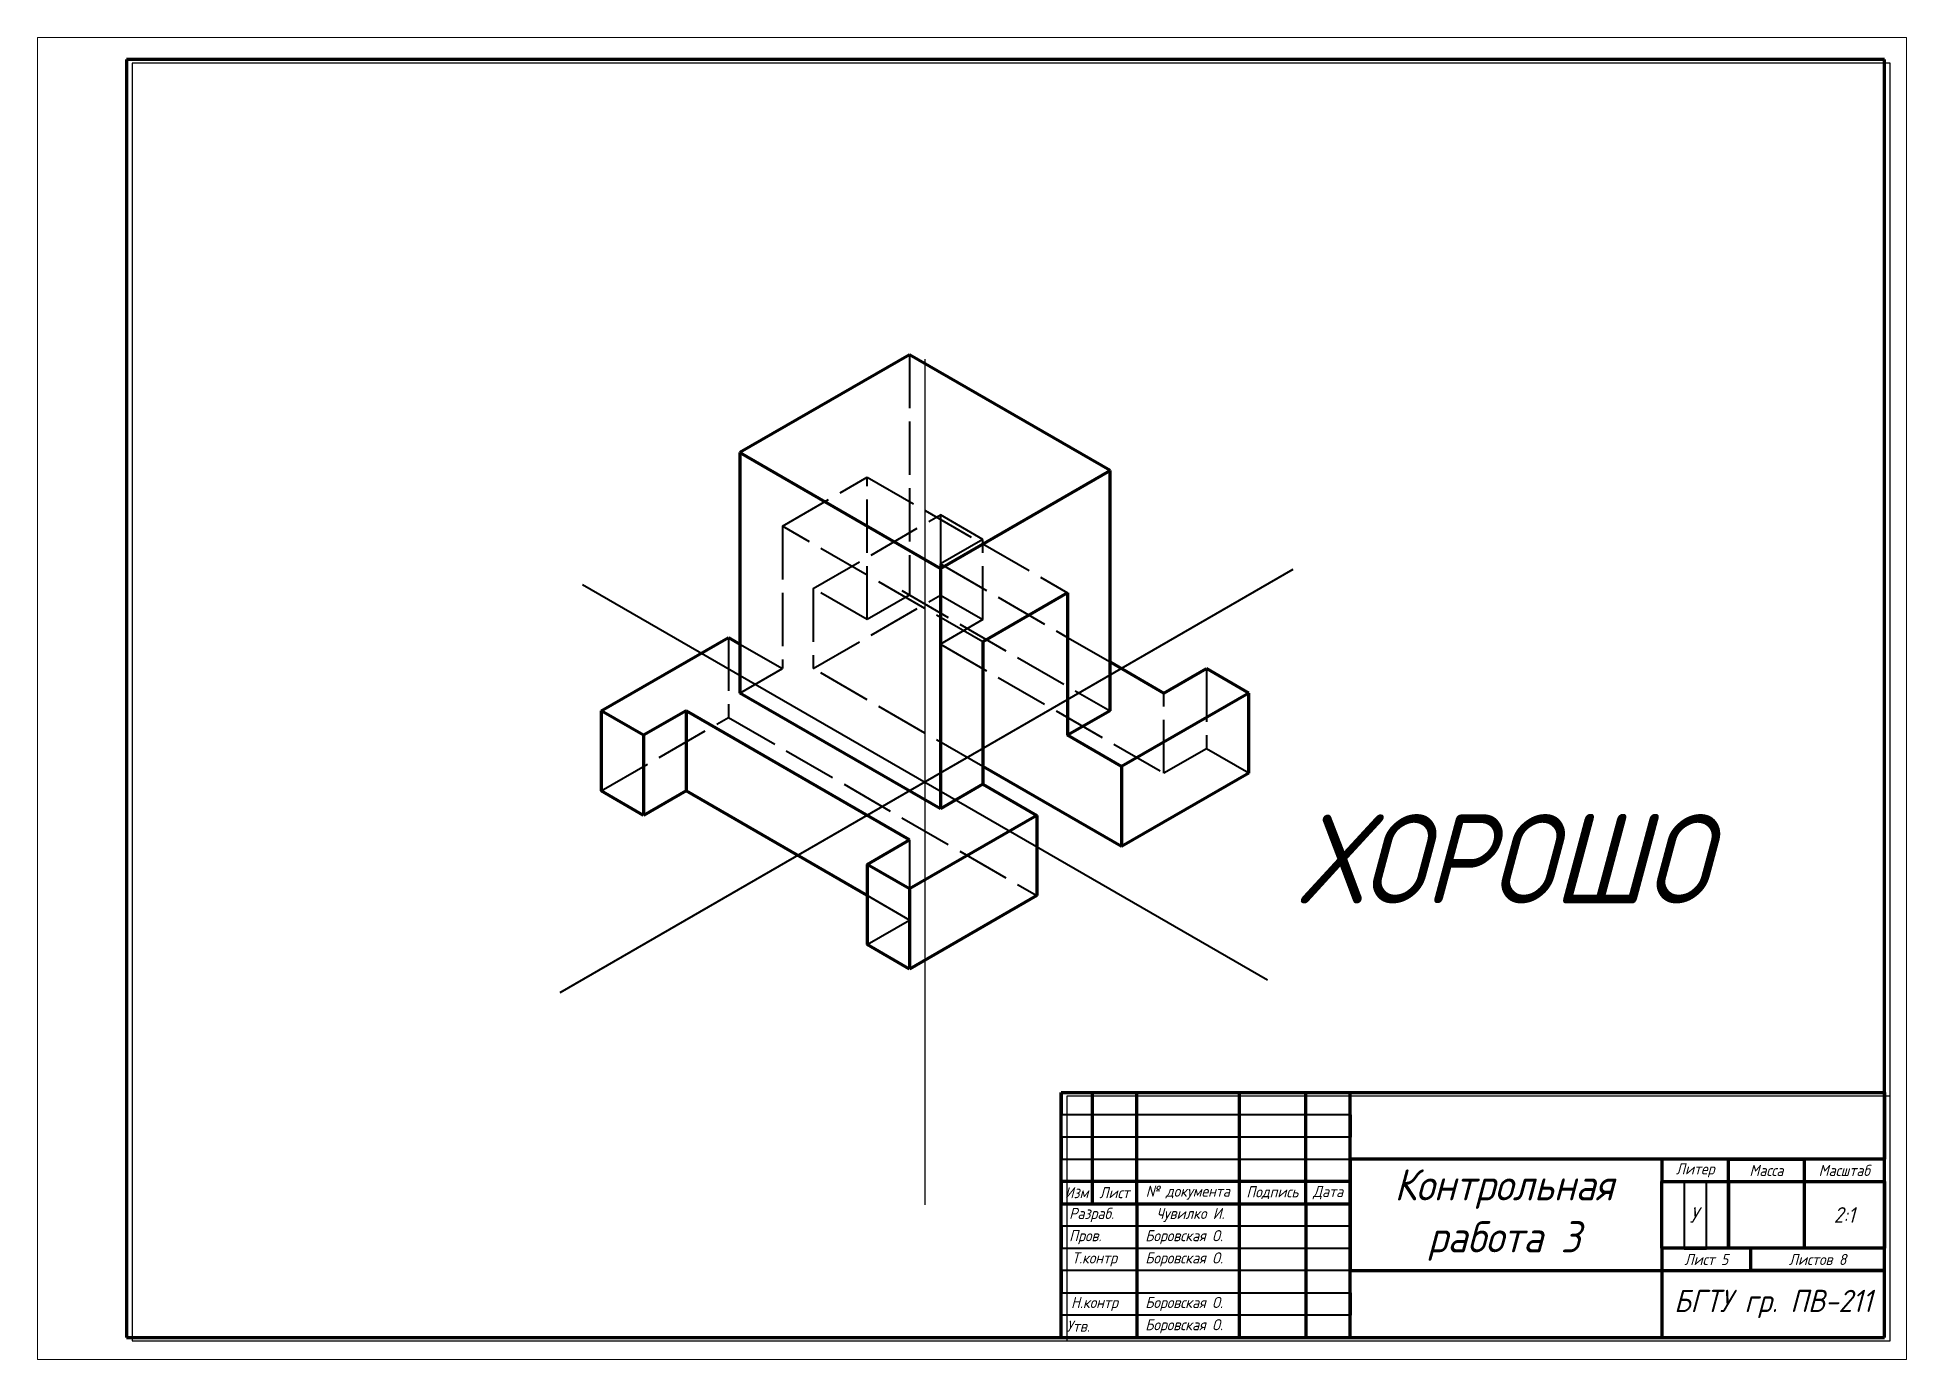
# Paper-space layout 'КР3' of a CAD drawing. Header units: millimetres. Extents: x 0 to 420, y 0 to 297.
# The model-space entities are those that its viewports show. They can reach past a viewport. Long polylines and large blocks are cut down to what shows.
import ezdxf

# ---------------------------------------------------------------- set-up
doc = ezdxf.new("R2010")
doc.units = ezdxf.units.MM
doc.header["$MEASUREMENT"] = 0
doc.linetypes.add('ACAD_ISO02W100', pattern=[15, 12, -3])
for name, color, linetype, lineweight in [('аннотации', 1, 'Continuous', 40), ('основной', 7, 'Continuous', 90), ('Основные', 7, 'Continuous', 80), ('ПРОВЕРКА', 6, 'Continuous', 106), ('Тонкие', 1, 'Continuous', 30), ('тонкий', 5, 'Continuous', 40), ('штриховой', 3, 'ACAD_ISO02W100', 40)]:
    doc.layers.add(name, color=color, linetype=linetype, lineweight=lineweight)
doc.styles.add('GOST', font='isocpeur.ttf', dxfattribs={"width": 0.9, "oblique": 15})
doc.styles.add('ГОСТ', font='isocpeur.ttf', dxfattribs={"width": 0.9, "oblique": 15})

msp = doc.modelspace()

# ---------------------------------------------------------------- linework, layer by layer
at = {"layer": 'Defpoints'}
for p, q in [((1637.99, 8.97), (1637.99, -278.03)), ((2032.99, 8.97), (1637.99, 8.97)), ((2032.99, -278.03), (2032.99, 8.97)), ((2032.99, -223.03), (1847.99, -223.03)), ((1847.99, -223.03), (1847.99, -278.03)), ((1637.99, -278.03), (2032.99, -278.03))]:
    msp.add_line(p, q, dxfattribs=at)
at = {"layer": 'аннотации'}
for p, q in [((1898.77, -104.78), (1734.05, -199.88)), ((1739.17, -108.1), (1893.03, -196.93))]:
    msp.add_line(p, q, dxfattribs=at)
at = {"layer": 'основной'}
for p, q in [((1812.63, -56.51), (1774.53, -78.51)), ((1857.67, -82.51), (1812.63, -56.51)), ((1774.53, -78.51), (1819.56, -104.51)), ((1774.53, -78.51), (1774.53, -132.51)), ((1819.56, -104.51), (1857.67, -82.51)), ((1857.67, -136.51), (1857.67, -82.51)), ((1819.56, -104.51), (1819.56, -158.51)), ((1848.14, -110.01), (1829.09, -121.01)), ((1848.14, -110.01), (1848.14, -142.01)), ((1743.35, -136.51), (1771.93, -120.01)), ((1771.93, -120.01), (1774.53, -121.51)), ((1829.09, -121.01), (1829.09, -153.01)), ((1857.67, -125.51), (1869.79, -132.51)), ((1869.79, -132.51), (1879.32, -127.01)), ((1819.56, -158.51), (1774.53, -132.51)), ((1888.84, -132.51), (1860.26, -149.01)), ((1888.84, -150.51), (1888.84, -132.51)), ((1752.88, -142.01), (1743.35, -136.51)), ((1743.35, -136.51), (1743.35, -154.51)), ((1762.4, -136.51), (1752.88, -142.01)), ((1812.63, -165.51), (1762.4, -136.51)), ((1762.4, -136.51), (1762.4, -154.51)), ((1857.67, -136.51), (1848.14, -142.01)), ((1752.88, -142.01), (1752.88, -160.01)), ((1860.26, -149.01), (1848.14, -142.01)), ((1860.26, -149.01), (1848.14, -142.01)), ((1860.26, -167.01), (1829.09, -149.01)), ((1860.26, -149.01), (1860.26, -167.01)), ((1888.84, -150.51), (1860.26, -167.01)), ((1752.88, -160.01), (1743.35, -154.51)), ((1762.4, -154.51), (1752.88, -160.01)), ((1803.11, -178.01), (1762.4, -154.51)), ((1829.09, -153.01), (1819.56, -158.51)), ((1829.09, -153.01), (1841.21, -160.01)), ((1841.21, -160.01), (1812.63, -176.51)), ((1841.21, -160.01), (1841.21, -178.01)), ((1803.11, -171.01), (1812.63, -165.51)), ((1812.63, -176.51), (1803.11, -171.01)), ((1803.11, -171.01), (1803.11, -189.01)), ((1812.63, -176.51), (1812.63, -194.51)), ((1841.21, -178.01), (1812.63, -194.51)), ((1812.63, -194.51), (1803.11, -189.01))]:
    msp.add_line(p, q, dxfattribs=at)
at = {"layer": 'Основные'}
msp.add_line((1888.84, -132.51), (1879.32, -127.01), dxfattribs=at)
at = {"layer": 'Тонкие'}
msp.add_line((1816.1, -247.51), (1816.1, -57.51), dxfattribs=at)
at = {"layer": 'штриховой'}
for p, q in [((1812.63, -56.51), (1812.63, -110.51)), ((1784.05, -95.01), (1803.11, -84.01)), ((1803.11, -116.01), (1803.11, -84.01)), ((1803.11, -84.01), (1848.14, -110.01)), ((1829.09, -121.01), (1784.05, -95.01)), ((1784.05, -95.01), (1784.05, -127.01)), ((1790.98, -109.01), (1819.56, -92.51)), ((1829.09, -98.01), (1819.56, -92.51)), ((1819.56, -92.51), (1819.56, -110.51)), ((1829.09, -98.01), (1819.56, -103.51)), ((1829.09, -116.01), (1829.09, -98.01)), ((1819.56, -103.51), (1848.14, -120.01)), ((1819.56, -121.51), (1819.56, -103.51)), ((1790.98, -109.01), (1790.98, -127.01)), ((1803.11, -116.01), (1790.98, -109.01)), ((1790.98, -127.01), (1819.56, -110.51)), ((1812.63, -110.51), (1803.11, -116.01)), ((1810.9, -109.51), (1857.67, -136.51)), ((1819.56, -110.51), (1829.09, -116.01)), ((1829.09, -116.01), (1819.56, -121.51)), ((1771.93, -120.01), (1771.93, -138.01)), ((1774.53, -121.51), (1784.05, -127.01)), ((1819.56, -121.51), (1869.79, -150.51)), ((1848.14, -120.01), (1857.67, -125.51)), ((1774.53, -132.51), (1784.05, -127.01)), ((1829.09, -149.01), (1790.98, -127.01)), ((1879.32, -127.01), (1879.32, -145.01)), ((1869.79, -150.51), (1869.79, -132.51)), ((1743.35, -154.51), (1771.93, -138.01)), ((1771.93, -138.01), (1841.21, -178.01)), ((1879.32, -145.01), (1869.79, -150.51)), ((1888.84, -150.51), (1879.32, -145.01)), ((1812.63, -165.51), (1812.63, -183.51)), ((1812.63, -183.51), (1803.11, -178.01)), ((1803.11, -189.01), (1812.63, -183.51))]:
    msp.add_line(p, q, dxfattribs=at)

# ---------------------------------------------------------------- texts
at = {"layer": 'ПРОВЕРКА', "insert": (1900.21, -159.78), "char_height": 20, "width": 125.3109, "attachment_point": 1, "style": 'GOST'}
msp.add_mtext('ХОРОШО', dxfattribs=at)

psp = doc.layouts.new('КР3')

# ---------------------------------------------------------------- linework, layer by layer
at = {"layer": 'основной'}
for p, q in [((415, 292), (20, 292)), ((20, 292), (20, 5)), ((415, 5), (415, 292)), ((230, 5), (230, 60)), ((230, 60), (415, 60)), ((230, 60), (230, 55)), ((230, 60), (237, 60)), ((237, 60), (237, 35)), ((247, 35), (247, 60)), ((247, 60), (270, 60)), ((270, 60), (270, 35)), ((285, 35), (285, 60)), ((295, 5), (295, 60)), ((415, 60), (415, 45)), ((295, 55), (295, 50)), ((230, 50), (230, 45)), ((365, 45), (295, 45)), ((295, 45), (295, 20)), ((295, 45), (295, 40)), ((415, 45), (365, 45)), ((365, 45), (365, 40)), ((380, 25), (380, 45)), ((380, 45), (397, 45)), ((397, 45), (397, 25)), ((295, 40), (230, 40)), ((230, 40), (230, 35)), ((365, 40), (415, 40)), ((365, 25), (365, 40)), ((365, 40), (370, 40)), ((365, 40), (370, 40)), ((375, 40), (380, 40)), ((380, 40), (380, 25)), ((415, 40), (415, 25)), ((230, 35), (295, 35)), ((237, 35), (247, 35)), ((247, 35), (247, 5)), ((270, 35), (285, 35)), ((270, 35), (270, 5)), ((285, 35), (285, 5)), ((295, 35), (295, 30)), ((230, 30), (230, 25)), ((295, 25), (295, 20)), ((415, 25), (365, 25)), ((365, 25), (365, 20)), ((370, 25), (375, 25)), ((385, 20), (385, 25)), ((230, 20), (230, 15)), ((295, 20), (365, 20)), ((365, 20), (415, 20)), ((365, 20), (365, 5)), ((415, 20), (385, 20)), ((295, 15), (295, 10)), ((20, 5), (415, 5))]:
    psp.add_line(p, q, dxfattribs=at)
at = {"layer": 'тонкий'}
for p, q in [((295, 55), (230, 55)), ((295, 50), (230, 50)), ((230, 45), (295, 45)), ((370, 40), (370, 25)), ((375, 25), (375, 40)), ((295, 30), (230, 30)), ((230, 25), (295, 25)), ((295, 20), (230, 20)), ((230, 15), (295, 15)), ((295, 10), (230, 10))]:
    psp.add_line(p, q, dxfattribs=at)

# ---------------------------------------------------------------- texts
at = {"layer": 'основной', "style": 'ГОСТ'}
for s, insert, char_height, width, attachment_point in [('Контрольная работа 3', (329.54, 32.47), 7, 50, 5), ('Литер', (372.5, 42.5), 2.5, 15, 5), ('Масса', (388.5, 42.5), 2.5, 17, 5), ('Масштаб', (406, 42.5), 2.5, 18, 5), ('Изм', (233.5, 37.5), 2.5, 7, 5), ('Лист', (242, 37.5), 2.5, 10, 5), ('№ документа', (258.5, 37.5), 2.5, 23, 5), ('Подпись', (277.5, 37.5), 2.5, 15, 5), ('Дата', (290, 37.5), 2.5, 10, 5), ('\\pxql;Разраб.', (240.33, 32.5), 2.5, 17, 5), ('Чувилко И.', (259.08, 32.5), 2.5, 20.3117, 5), ('У', (372.22, 32.5), 3.5, 18, 5), ('2:1', (406, 32.5), 3.5, 18, 5), ('\\pxql;Пров.', (240.33, 27.5), 2.5, 17, 5), ('\\pxql;Боровская О.', (259.08, 27.5), 2.5, 20.3117, 5), ('Т.контр', (237.52, 22.5), 2.5, 17, 5), ('\\pxql;Боровская О.', (259.08, 22.5), 2.5, 20.3117, 5), ('Лист 5', (375, 22.5), 2.5, 20, 5), ('Листов 8', (400, 22.5), 2.5, 30, 5), ('Н.контр', (237.52, 12.5), 2.5, 17, 5), ('\\pxql;Боровская О.', (259.08, 12.5), 2.5, 20.3117, 5), ('БГТУ гр. ПВ-211 ', (390, 12.5), 5, 50, 5), ('Утв.', (231.26, 7.5), 2.5, 17, 4), ('\\pxql;Боровская О.', (259.08, 7.5), 2.5, 20.3117, 5)]:
    psp.add_mtext(s, dxfattribs=dict(at, insert=insert, char_height=char_height, width=width, attachment_point=attachment_point))

# ---------------------------------------------------------------- viewports
at = {"layer": 'основной', "view_target_point": (1272.38, 244.96)}
psp.add_viewport(center=(210, 148.5), size=(420, 297), view_center_point=(554.28, -378.7), view_height=297, dxfattribs=at)

doc.saveas('drawing.dxf')
